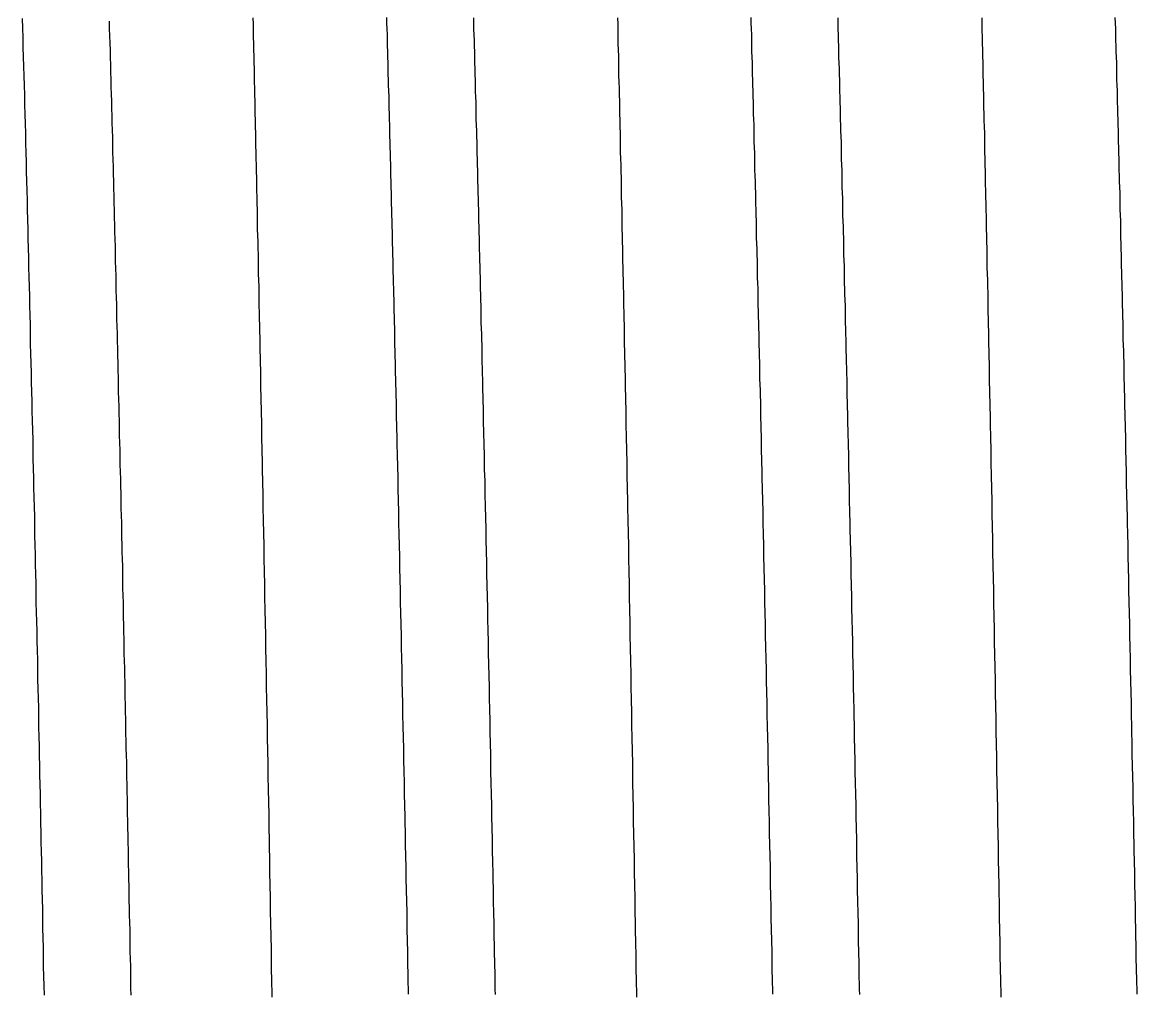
# Model space of a CAD drawing. Header units: millimetres. Extents: x 0 to 3800, y -67 to 2530.
# Drawn here: x 2234.357 to 2239.068, y 901.015 to 905.121 of the extents above; entities that cross this region are included whole.
import ezdxf

# ---------------------------------------------------------------- set-up
doc = ezdxf.new("R2010")
doc.units = ezdxf.units.MM
doc.layers.add('내부선 및 부속', color=4, linetype='Continuous')

msp = doc.modelspace()

# ---------------------------------------------------------------- linework, layer by layer
at = {"layer": '내부선 및 부속', "linetype": 'Continuous', "flags": 128}
for points in [[(2234.3568, 905.1377), (2234.3578, 905.0967), (2234.3588, 905.0567), (2234.3598, 905.0157), (2234.3608, 904.9757), (2234.3618, 904.9347), (2234.3638, 904.8947), (2234.3648, 904.8537), (2234.3658, 904.8137), (2234.3668, 904.7727), (2234.3678, 904.7327), (2234.3688, 904.6917), (2234.3698, 904.6517), (2234.3708, 904.6107), (2234.3718, 904.5707), (2234.3728, 904.5297), (2234.3738, 904.4897), (2234.3748, 904.4497), (2234.3758, 904.4087), (2234.3768, 904.3687), (2234.3778, 904.3277), (2234.3788, 904.2877), (2234.3798, 904.2467), (2234.3808, 904.2067), (2234.3818, 904.1657), (2234.3828, 904.1257), (2234.3838, 904.0847), (2234.3848, 904.0447), (2234.3858, 904.0037), (2234.3858, 904.0037), (2234.3868, 903.9637), (2234.3878, 903.9227), (2234.3888, 903.8827), (2234.3898, 903.8417), (2234.3898, 903.8017), (2234.3908, 903.7607), (2234.3918, 903.7207), (2234.3928, 903.6797), (2234.3938, 903.6397), (2234.3948, 903.5997), (2234.3958, 903.5587), (2234.3968, 903.5187), (2234.3978, 903.4777), (2234.3988, 903.4377), (2234.3998, 903.3967), (2234.4008, 903.3567), (2234.4008, 903.3157), (2234.4018, 903.2757), (2234.4028, 903.2347), (2234.4038, 903.1947), (2234.4048, 903.1537), (2234.4058, 903.1137), (2234.4068, 903.0727), (2234.4078, 903.0327), (2234.4088, 902.9917), (2234.4088, 902.9517), (2234.4098, 902.9107), (2234.4108, 902.8707), (2234.4118, 902.8297), (2234.4128, 902.7897), (2234.4138, 902.7487), (2234.4148, 902.7087), (2234.4148, 902.6677), (2234.4158, 902.6277), (2234.4168, 902.5877), (2234.4178, 902.5467), (2234.4188, 902.5067), (2234.4198, 902.4657), (2234.4208, 902.4257), (2234.4208, 902.3847), (2234.4218, 902.3447), (2234.4228, 902.3037), (2234.4238, 902.2637), (2234.4248, 902.2227), (2234.4258, 902.1827), (2234.4258, 902.1417), (2234.4268, 902.1017), (2234.4278, 902.0607), (2234.4288, 902.0207), (2234.4298, 901.9797), (2234.4298, 901.9397), (2234.4308, 901.8987), (2234.4318, 901.8587), (2234.4328, 901.8177), (2234.4338, 901.7777), (2234.4338, 901.7367), (2234.4348, 901.6967), (2234.4358, 901.6557), (2234.4368, 901.6157), (2234.4378, 901.5757), (2234.4378, 901.5347), (2234.4388, 901.4947), (2234.4398, 901.4537), (2234.4408, 901.4137), (2234.4418, 901.3727), (2234.4418, 901.3327), (2234.4428, 901.2917), (2234.4438, 901.2517), (2234.4448, 901.2107), (2234.4458, 901.1707), (2234.4458, 901.1297), (2234.4468, 901.0897), (2234.4478, 901.0487), (2234.4488, 901.0087)], [(2234.7248, 905.1257), (2234.7248, 905.0947), (2234.7258, 905.0637), (2234.7268, 905.0327), (2234.7278, 905.0027), (2234.7278, 905.0027), (2234.7288, 904.9717), (2234.7298, 904.9407), (2234.7298, 904.9107), (2234.7308, 904.8797), (2234.7318, 904.8487), (2234.7328, 904.8177), (2234.7338, 904.7877), (2234.7338, 904.7567), (2234.7348, 904.7257), (2234.7358, 904.6957), (2234.7368, 904.6647), (2234.7378, 904.6337), (2234.7378, 904.6027), (2234.7388, 904.5727), (2234.7398, 904.5417), (2234.7408, 904.5107), (2234.7408, 904.4797), (2234.7418, 904.4497), (2234.7428, 904.4187), (2234.7438, 904.3877), (2234.7438, 904.3577), (2234.7448, 904.3267), (2234.7458, 904.2957), (2234.7468, 904.2647), (2234.7468, 904.2347), (2234.7478, 904.2037), (2234.7488, 904.1727), (2234.7498, 904.1427), (2234.7498, 904.1117), (2234.7508, 904.0807), (2234.7518, 904.0497), (2234.7528, 904.0197), (2234.7528, 903.9887), (2234.7538, 903.9577), (2234.7548, 903.9277), (2234.7558, 903.8967), (2234.7558, 903.8657), (2234.7568, 903.8347), (2234.7578, 903.8047), (2234.7578, 903.7737), (2234.7588, 903.7427), (2234.7598, 903.7117), (2234.7608, 903.6817), (2234.7608, 903.6507), (2234.7618, 903.6197), (2234.7628, 903.5897), (2234.7628, 903.5587), (2234.7638, 903.5277), (2234.7648, 903.4967), (2234.7648, 903.4667), (2234.7658, 903.4357), (2234.7668, 903.4047), (2234.7668, 903.3747), (2234.7678, 903.3437), (2234.7688, 903.3127), (2234.7698, 903.2817), (2234.7698, 903.2517), (2234.7708, 903.2207), (2234.7718, 903.1897), (2234.7718, 903.1587), (2234.7728, 903.1287), (2234.7738, 903.0977), (2234.7738, 903.0667), (2234.7748, 903.0367), (2234.7758, 903.0057), (2234.7758, 902.9747), (2234.7768, 902.9437), (2234.7778, 902.9137), (2234.7778, 902.8827), (2234.7788, 902.8517), (2234.7798, 902.8217), (2234.7798, 902.7907), (2234.7808, 902.7597), (2234.7808, 902.7287), (2234.7818, 902.6987), (2234.7828, 902.6677), (2234.7828, 902.6367), (2234.7838, 902.6057), (2234.7848, 902.5757), (2234.7848, 902.5447), (2234.7858, 902.5137), (2234.7868, 902.4837), (2234.7868, 902.4527), (2234.7878, 902.4217), (2234.7888, 902.3907), (2234.7888, 902.3607), (2234.7898, 902.3297), (2234.7898, 902.2987), (2234.7908, 902.2677), (2234.7918, 902.2377), (2234.7918, 902.2067), (2234.7928, 902.1757), (2234.7938, 902.1457), (2234.7938, 902.1147), (2234.7948, 902.0837), (2234.7948, 902.0527), (2234.7958, 902.0227), (2234.7968, 901.9917), (2234.7968, 901.9607), (2234.7978, 901.9307), (2234.7978, 901.9307), (2234.7988, 901.8997), (2234.7988, 901.8687), (2234.7998, 901.8377), (2234.7998, 901.8077), (2234.8008, 901.7767), (2234.8018, 901.7457), (2234.8018, 901.7147), (2234.8028, 901.6847), (2234.8028, 901.6537), (2234.8038, 901.6227), (2234.8048, 901.5927), (2234.8048, 901.5617), (2234.8058, 901.5307), (2234.8058, 901.4997), (2234.8068, 901.4697), (2234.8078, 901.4387), (2234.8078, 901.4077), (2234.8088, 901.3777), (2234.8088, 901.3467), (2234.8098, 901.3157), (2234.8108, 901.2847), (2234.8108, 901.2547), (2234.8118, 901.2237), (2234.8118, 901.1927), (2234.8128, 901.1617), (2234.8138, 901.1317), (2234.8138, 901.1007), (2234.8148, 901.0697), (2234.8148, 901.0397), (2234.8158, 901.0087)], [(2235.4128, 901.0007), (2235.4128, 901.0277), (2235.4118, 901.0547), (2235.4118, 901.0817), (2235.4108, 901.1087), (2235.4108, 901.1357), (2235.4108, 901.1627), (2235.4098, 901.1897), (2235.4098, 901.2167), (2235.4088, 901.2437), (2235.4088, 901.2707), (2235.4078, 901.2977), (2235.4078, 901.3247), (2235.4068, 901.3517), (2235.4068, 901.3787), (2235.4058, 901.4057), (2235.4058, 901.4337), (2235.4048, 901.4607), (2235.4048, 901.4877), (2235.4038, 901.5147), (2235.4038, 901.5417), (2235.4028, 901.5687), (2235.4028, 901.5957), (2235.4018, 901.6227), (2235.4018, 901.6497), (2235.4018, 901.6767), (2235.4008, 901.7037), (2235.4008, 901.7307), (2235.3998, 901.7577), (2235.3998, 901.7847), (2235.3988, 901.8117), (2235.3988, 901.8387), (2235.3978, 901.8657), (2235.3978, 901.8927), (2235.3968, 901.9207), (2235.3968, 901.9477), (2235.3958, 901.9747), (2235.3958, 902.0017), (2235.3948, 902.0287), (2235.3948, 902.0557), (2235.3938, 902.0827), (2235.3938, 902.1097), (2235.3928, 902.1367), (2235.3928, 902.1637), (2235.3918, 902.1907), (2235.3918, 902.2177), (2235.3908, 902.2447), (2235.3908, 902.2717), (2235.3898, 902.2987), (2235.3898, 902.3257), (2235.3888, 902.3527), (2235.3888, 902.3797), (2235.3878, 902.4077), (2235.3878, 902.4347), (2235.3868, 902.4617), (2235.3868, 902.4887), (2235.3858, 902.5157), (2235.3858, 902.5427), (2235.3848, 902.5697), (2235.3848, 902.5967), (2235.3838, 902.6237), (2235.3838, 902.6507), (2235.3828, 902.6777), (2235.3828, 902.7047), (2235.3818, 902.7317), (2235.3818, 902.7587), (2235.3808, 902.7857), (2235.3808, 902.8127), (2235.3798, 902.8397), (2235.3798, 902.8667), (2235.3788, 902.8937), (2235.3788, 902.9217), (2235.3778, 902.9487), (2235.3778, 902.9757), (2235.3768, 903.0027), (2235.3768, 903.0297), (2235.3758, 903.0567), (2235.3758, 903.0837), (2235.3748, 903.1107), (2235.3748, 903.1377), (2235.3738, 903.1647), (2235.3738, 903.1917), (2235.3728, 903.2187), (2235.3728, 903.2457), (2235.3718, 903.2727), (2235.3708, 903.2997), (2235.3708, 903.3267), (2235.3698, 903.3537), (2235.3698, 903.3807), (2235.3688, 903.4087), (2235.3688, 903.4357), (2235.3678, 903.4627), (2235.3678, 903.4897), (2235.3668, 903.5167), (2235.3668, 903.5437), (2235.3658, 903.5707), (2235.3658, 903.5977), (2235.3648, 903.6247), (2235.3648, 903.6247), (2235.3648, 903.6517), (2235.3638, 903.6787), (2235.3638, 903.7057), (2235.3628, 903.7327), (2235.3618, 903.7597), (2235.3618, 903.7867), (2235.3608, 903.8137), (2235.3608, 903.8407), (2235.3598, 903.8677), (2235.3598, 903.8947), (2235.3588, 903.9227), (2235.3588, 903.9497), (2235.3578, 903.9767), (2235.3578, 904.0037), (2235.3568, 904.0307), (2235.3558, 904.0577), (2235.3558, 904.0847), (2235.3548, 904.1117), (2235.3548, 904.1387), (2235.3538, 904.1657), (2235.3538, 904.1927), (2235.3528, 904.2197), (2235.3518, 904.2467), (2235.3518, 904.2737), (2235.3508, 904.3007), (2235.3508, 904.3277), (2235.3498, 904.3547), (2235.3498, 904.3817), (2235.3488, 904.4097), (2235.3488, 904.4367), (2235.3478, 904.4637), (2235.3468, 904.4907), (2235.3468, 904.5177), (2235.3458, 904.5447), (2235.3458, 904.5717), (2235.3448, 904.5987), (2235.3438, 904.6257), (2235.3438, 904.6527), (2235.3428, 904.6797), (2235.3428, 904.7067), (2235.3418, 904.7337), (2235.3418, 904.7607), (2235.3408, 904.7877), (2235.3398, 904.8147), (2235.3398, 904.8417), (2235.3388, 904.8687), (2235.3388, 904.8957), (2235.3378, 904.9237), (2235.3368, 904.9507), (2235.3368, 904.9777), (2235.3358, 905.0047), (2235.3358, 905.0317), (2235.3348, 905.0587), (2235.3338, 905.0857), (2235.3338, 905.1127), (2235.3328, 905.1397)], [(2235.8968, 905.1407), (2235.8968, 905.1167), (2235.8978, 905.0927), (2235.8988, 905.0687), (2235.8988, 905.0447), (2235.8998, 905.0217), (2235.9008, 904.9977), (2235.9008, 904.9737), (2235.9018, 904.9497), (2235.9028, 904.9257), (2235.9028, 904.9017), (2235.9038, 904.8777), (2235.9038, 904.8547), (2235.9048, 904.8307), (2235.9058, 904.8067), (2235.9058, 904.7827), (2235.9068, 904.7587), (2235.9078, 904.7347), (2235.9078, 904.7107), (2235.9088, 904.6877), (2235.9088, 904.6637), (2235.9098, 904.6397), (2235.9108, 904.6157), (2235.9108, 904.5917), (2235.9118, 904.5677), (2235.9118, 904.5437), (2235.9128, 904.5207), (2235.9138, 904.4967), (2235.9138, 904.4727), (2235.9148, 904.4487), (2235.9148, 904.4247), (2235.9158, 904.4007), (2235.9168, 904.3767), (2235.9168, 904.3537), (2235.9178, 904.3297), (2235.9178, 904.3057), (2235.9188, 904.2817), (2235.9188, 904.2577), (2235.9198, 904.2337), (2235.9208, 904.2097), (2235.9208, 904.1857), (2235.9218, 904.1627), (2235.9218, 904.1387), (2235.9228, 904.1147), (2235.9228, 904.0907), (2235.9238, 904.0667), (2235.9248, 904.0427), (2235.9248, 904.0187), (2235.9258, 903.9957), (2235.9258, 903.9717), (2235.9268, 903.9477), (2235.9268, 903.9237), (2235.9278, 903.8997), (2235.9288, 903.8757), (2235.9288, 903.8517), (2235.9298, 903.8287), (2235.9298, 903.8047), (2235.9308, 903.7807), (2235.9308, 903.7567), (2235.9318, 903.7327), (2235.9318, 903.7087), (2235.9328, 903.6847), (2235.9338, 903.6617), (2235.9338, 903.6377), (2235.9348, 903.6137), (2235.9348, 903.5897), (2235.9358, 903.5657), (2235.9358, 903.5417), (2235.9368, 903.5177), (2235.9368, 903.4937), (2235.9378, 903.4707), (2235.9378, 903.4467), (2235.9388, 903.4227), (2235.9388, 903.3987), (2235.9398, 903.3747), (2235.9408, 903.3507), (2235.9408, 903.3267), (2235.9418, 903.3037), (2235.9418, 903.2797), (2235.9418, 903.2797), (2235.9428, 903.2557), (2235.9428, 903.2317), (2235.9438, 903.2077), (2235.9438, 903.1837), (2235.9448, 903.1597), (2235.9448, 903.1367), (2235.9458, 903.1127), (2235.9458, 903.0887), (2235.9468, 903.0647), (2235.9468, 903.0407), (2235.9478, 903.0167), (2235.9478, 902.9927), (2235.9488, 902.9697), (2235.9488, 902.9457), (2235.9498, 902.9217), (2235.9498, 902.8977), (2235.9508, 902.8737), (2235.9508, 902.8497), (2235.9518, 902.8257), (2235.9518, 902.8017), (2235.9528, 902.7787), (2235.9528, 902.7547), (2235.9538, 902.7307), (2235.9538, 902.7067), (2235.9548, 902.6827), (2235.9548, 902.6587), (2235.9558, 902.6347), (2235.9558, 902.6117), (2235.9568, 902.5877), (2235.9568, 902.5637), (2235.9578, 902.5397), (2235.9578, 902.5157), (2235.9588, 902.4917), (2235.9588, 902.4677), (2235.9598, 902.4447), (2235.9598, 902.4207), (2235.9608, 902.3967), (2235.9608, 902.3727), (2235.9618, 902.3487), (2235.9618, 902.3247), (2235.9628, 902.3007), (2235.9628, 902.2777), (2235.9638, 902.2537), (2235.9638, 902.2297), (2235.9648, 902.2057), (2235.9648, 902.1817), (2235.9658, 902.1577), (2235.9658, 902.1337), (2235.9668, 902.1097), (2235.9668, 902.0867), (2235.9678, 902.0627), (2235.9678, 902.0387), (2235.9688, 902.0147), (2235.9688, 901.9907), (2235.9698, 901.9667), (2235.9698, 901.9427), (2235.9708, 901.9197), (2235.9708, 901.8957), (2235.9718, 901.8717), (2235.9718, 901.8477), (2235.9728, 901.8237), (2235.9728, 901.7997), (2235.9738, 901.7757), (2235.9738, 901.7527), (2235.9738, 901.7287), (2235.9748, 901.7047), (2235.9748, 901.6807), (2235.9758, 901.6567), (2235.9758, 901.6327), (2235.9768, 901.6087), (2235.9768, 901.5847), (2235.9778, 901.5617), (2235.9778, 901.5377), (2235.9788, 901.5137), (2235.9788, 901.4897), (2235.9798, 901.4657), (2235.9798, 901.4417), (2235.9808, 901.4177), (2235.9808, 901.3947), (2235.9818, 901.3707), (2235.9818, 901.3467), (2235.9818, 901.3227), (2235.9828, 901.2987), (2235.9828, 901.2747), (2235.9838, 901.2507), (2235.9838, 901.2277), (2235.9848, 901.2037), (2235.9848, 901.1797), (2235.9858, 901.1557), (2235.9858, 901.1317), (2235.9868, 901.1077), (2235.9868, 901.0837), (2235.9868, 901.0597), (2235.9878, 901.0367), (2235.9878, 901.0127)], [(2236.2638, 905.1397), (2236.2648, 905.1157), (2236.2648, 905.0917), (2236.2658, 905.0677), (2236.2668, 905.0437), (2236.2668, 905.0197), (2236.2678, 904.9967), (2236.2688, 904.9727), (2236.2688, 904.9487), (2236.2698, 904.9247), (2236.2698, 904.9007), (2236.2708, 904.8767), (2236.2718, 904.8527), (2236.2718, 904.8287), (2236.2728, 904.8057), (2236.2738, 904.7817), (2236.2738, 904.7577), (2236.2748, 904.7337), (2236.2748, 904.7097), (2236.2758, 904.6857), (2236.2768, 904.6617), (2236.2768, 904.6387), (2236.2778, 904.6147), (2236.2778, 904.5907), (2236.2788, 904.5667), (2236.2798, 904.5427), (2236.2798, 904.5187), (2236.2808, 904.4947), (2236.2808, 904.4717), (2236.2818, 904.4477), (2236.2828, 904.4237), (2236.2828, 904.3997), (2236.2838, 904.3757), (2236.2838, 904.3517), (2236.2848, 904.3277), (2236.2858, 904.3047), (2236.2858, 904.2807), (2236.2868, 904.2567), (2236.2868, 904.2327), (2236.2878, 904.2087), (2236.2878, 904.1847), (2236.2888, 904.1607), (2236.2898, 904.1377), (2236.2898, 904.1137), (2236.2908, 904.0897), (2236.2908, 904.0657), (2236.2918, 904.0417), (2236.2918, 904.0177), (2236.2928, 903.9937), (2236.2938, 903.9707), (2236.2938, 903.9467), (2236.2948, 903.9227), (2236.2948, 903.8987), (2236.2958, 903.8747), (2236.2958, 903.8507), (2236.2968, 903.8267), (2236.2978, 903.8027), (2236.2978, 903.7797), (2236.2988, 903.7557), (2236.2988, 903.7317), (2236.2998, 903.7077), (2236.2998, 903.6837), (2236.3008, 903.6597), (2236.3008, 903.6357), (2236.3018, 903.6127), (2236.3018, 903.5887), (2236.3028, 903.5647), (2236.3038, 903.5407), (2236.3038, 903.5167), (2236.3048, 903.4927), (2236.3048, 903.4687), (2236.3058, 903.4457), (2236.3058, 903.4217), (2236.3068, 903.3977), (2236.3068, 903.3737), (2236.3078, 903.3497), (2236.3078, 903.3257), (2236.3088, 903.3017), (2236.3088, 903.3017), (2236.3088, 903.2787), (2236.3098, 903.2547), (2236.3098, 903.2307), (2236.3108, 903.2067), (2236.3118, 903.1827), (2236.3118, 903.1587), (2236.3128, 903.1347), (2236.3128, 903.1107), (2236.3138, 903.0877), (2236.3138, 903.0637), (2236.3148, 903.0397), (2236.3148, 903.0157), (2236.3158, 902.9917), (2236.3158, 902.9677), (2236.3168, 902.9437), (2236.3168, 902.9207), (2236.3178, 902.8967), (2236.3178, 902.8727), (2236.3188, 902.8487), (2236.3188, 902.8247), (2236.3198, 902.8007), (2236.3198, 902.7767), (2236.3208, 902.7537), (2236.3208, 902.7297), (2236.3218, 902.7057), (2236.3218, 902.6817), (2236.3228, 902.6577), (2236.3228, 902.6337), (2236.3238, 902.6097), (2236.3238, 902.5857), (2236.3248, 902.5627), (2236.3248, 902.5387), (2236.3258, 902.5147), (2236.3258, 902.4907), (2236.3268, 902.4667), (2236.3268, 902.4427), (2236.3278, 902.4187), (2236.3278, 902.3957), (2236.3288, 902.3717), (2236.3288, 902.3477), (2236.3298, 902.3237), (2236.3298, 902.2997), (2236.3308, 902.2757), (2236.3308, 902.2517), (2236.3318, 902.2287), (2236.3318, 902.2047), (2236.3328, 902.1807), (2236.3328, 902.1567), (2236.3338, 902.1327), (2236.3338, 902.1087), (2236.3348, 902.0847), (2236.3348, 902.0617), (2236.3358, 902.0377), (2236.3358, 902.0137), (2236.3368, 901.9897), (2236.3368, 901.9657), (2236.3368, 901.9417), (2236.3378, 901.9177), (2236.3378, 901.8937), (2236.3388, 901.8707), (2236.3388, 901.8467), (2236.3398, 901.8227), (2236.3398, 901.7987), (2236.3408, 901.7747), (2236.3408, 901.7507), (2236.3418, 901.7267), (2236.3418, 901.7037), (2236.3428, 901.6797), (2236.3428, 901.6557), (2236.3438, 901.6317), (2236.3438, 901.6077), (2236.3448, 901.5837), (2236.3448, 901.5597), (2236.3458, 901.5367), (2236.3458, 901.5127), (2236.3458, 901.4887), (2236.3468, 901.4647), (2236.3468, 901.4407), (2236.3478, 901.4167), (2236.3478, 901.3927), (2236.3488, 901.3687), (2236.3488, 901.3457), (2236.3498, 901.3217), (2236.3498, 901.2977), (2236.3508, 901.2737), (2236.3508, 901.2497), (2236.3518, 901.2257), (2236.3518, 901.2017), (2236.3518, 901.1787), (2236.3528, 901.1547), (2236.3528, 901.1307), (2236.3538, 901.1067), (2236.3538, 901.0827), (2236.3548, 901.0587), (2236.3548, 901.0347), (2236.3558, 901.0117)], [(2236.8728, 905.1397), (2236.8738, 905.1127), (2236.8738, 905.0857), (2236.8748, 905.0587), (2236.8748, 905.0317), (2236.8758, 905.0047), (2236.8768, 904.9777), (2236.8768, 904.9507), (2236.8778, 904.9237), (2236.8778, 904.8957), (2236.8788, 904.8687), (2236.8798, 904.8417), (2236.8798, 904.8147), (2236.8808, 904.7877), (2236.8808, 904.7607), (2236.8818, 904.7337), (2236.8828, 904.7067), (2236.8828, 904.6797), (2236.8838, 904.6527), (2236.8838, 904.6257), (2236.8848, 904.5987), (2236.8848, 904.5717), (2236.8858, 904.5447), (2236.8868, 904.5177), (2236.8868, 904.4907), (2236.8878, 904.4637), (2236.8878, 904.4367), (2236.8888, 904.4097), (2236.8888, 904.3817), (2236.8898, 904.3547), (2236.8908, 904.3277), (2236.8908, 904.3007), (2236.8918, 904.2737), (2236.8918, 904.2467), (2236.8928, 904.2197), (2236.8928, 904.1927), (2236.8938, 904.1657), (2236.8948, 904.1387), (2236.8948, 904.1117), (2236.8958, 904.0847), (2236.8958, 904.0577), (2236.8968, 904.0307), (2236.8968, 904.0037), (2236.8978, 903.9767), (2236.8978, 903.9497), (2236.8988, 903.9227), (2236.8998, 903.8947), (2236.8998, 903.8677), (2236.9008, 903.8407), (2236.9008, 903.8137), (2236.9008, 903.8137), (2236.9018, 903.7867), (2236.9018, 903.7597), (2236.9028, 903.7327), (2236.9028, 903.7057), (2236.9038, 903.6787), (2236.9038, 903.6517), (2236.9048, 903.6247), (2236.9048, 903.5977), (2236.9058, 903.5707), (2236.9068, 903.5437), (2236.9068, 903.5167), (2236.9078, 903.4897), (2236.9078, 903.4627), (2236.9088, 903.4357), (2236.9088, 903.4087), (2236.9098, 903.3807), (2236.9098, 903.3537), (2236.9108, 903.3267), (2236.9108, 903.2997), (2236.9118, 903.2727), (2236.9118, 903.2457), (2236.9128, 903.2187), (2236.9128, 903.1917), (2236.9138, 903.1647), (2236.9138, 903.1377), (2236.9148, 903.1107), (2236.9148, 903.0837), (2236.9158, 903.0567), (2236.9168, 903.0297), (2236.9168, 903.0027), (2236.9178, 902.9757), (2236.9178, 902.9487), (2236.9188, 902.9217), (2236.9188, 902.8937), (2236.9198, 902.8667), (2236.9198, 902.8397), (2236.9208, 902.8127), (2236.9208, 902.7857), (2236.9218, 902.7587), (2236.9218, 902.7317), (2236.9228, 902.7047), (2236.9228, 902.6777), (2236.9238, 902.6507), (2236.9238, 902.6237), (2236.9248, 902.5967), (2236.9248, 902.5697), (2236.9258, 902.5427), (2236.9258, 902.5157), (2236.9268, 902.4887), (2236.9268, 902.4617), (2236.9278, 902.4347), (2236.9278, 902.4077), (2236.9288, 902.3797), (2236.9288, 902.3527), (2236.9298, 902.3257), (2236.9298, 902.2987), (2236.9308, 902.2717), (2236.9308, 902.2447), (2236.9318, 902.2177), (2236.9318, 902.1907), (2236.9328, 902.1637), (2236.9328, 902.1367), (2236.9338, 902.1097), (2236.9338, 902.0827), (2236.9348, 902.0557), (2236.9348, 902.0287), (2236.9358, 902.0017), (2236.9358, 901.9747), (2236.9368, 901.9477), (2236.9368, 901.9207), (2236.9368, 901.8927), (2236.9378, 901.8657), (2236.9378, 901.8387), (2236.9388, 901.8117), (2236.9388, 901.7847), (2236.9398, 901.7577), (2236.9398, 901.7307), (2236.9408, 901.7037), (2236.9408, 901.6767), (2236.9418, 901.6497), (2236.9418, 901.6227), (2236.9428, 901.5957), (2236.9428, 901.5687), (2236.9438, 901.5417), (2236.9438, 901.5147), (2236.9448, 901.4877), (2236.9448, 901.4607), (2236.9458, 901.4337), (2236.9458, 901.4057), (2236.9468, 901.3787), (2236.9468, 901.3517), (2236.9478, 901.3247), (2236.9478, 901.2977), (2236.9478, 901.2707), (2236.9488, 901.2437), (2236.9488, 901.2167), (2236.9498, 901.1897), (2236.9498, 901.1627), (2236.9508, 901.1357), (2236.9508, 901.1087), (2236.9508, 901.1087), (2236.9518, 901.0817), (2236.9518, 901.0547), (2236.9528, 901.0277), (2236.9528, 901.0007)], [(2237.4368, 905.1407), (2237.4368, 905.1167), (2237.4378, 905.0927), (2237.4388, 905.0687), (2237.4388, 905.0447), (2237.4398, 905.0217), (2237.4398, 904.9977), (2237.4408, 904.9737), (2237.4418, 904.9497), (2237.4418, 904.9257), (2237.4428, 904.9017), (2237.4438, 904.8777), (2237.4438, 904.8547), (2237.4448, 904.8307), (2237.4448, 904.8067), (2237.4458, 904.7827), (2237.4468, 904.7587), (2237.4468, 904.7347), (2237.4478, 904.7107), (2237.4488, 904.6877), (2237.4488, 904.6637), (2237.4498, 904.6397), (2237.4498, 904.6157), (2237.4508, 904.5917), (2237.4518, 904.5677), (2237.4518, 904.5437), (2237.4528, 904.5207), (2237.4528, 904.4967), (2237.4538, 904.4727), (2237.4548, 904.4487), (2237.4548, 904.4247), (2237.4558, 904.4007), (2237.4558, 904.3767), (2237.4568, 904.3527), (2237.4578, 904.3297), (2237.4578, 904.3057), (2237.4588, 904.2817), (2237.4588, 904.2577), (2237.4598, 904.2337), (2237.4598, 904.2097), (2237.4608, 904.1857), (2237.4618, 904.1627), (2237.4618, 904.1387), (2237.4628, 904.1147), (2237.4628, 904.0907), (2237.4638, 904.0667), (2237.4638, 904.0427), (2237.4648, 904.0187), (2237.4658, 903.9957), (2237.4658, 903.9717), (2237.4668, 903.9477), (2237.4668, 903.9237), (2237.4678, 903.8997), (2237.4678, 903.8757), (2237.4688, 903.8517), (2237.4688, 903.8287), (2237.4698, 903.8047), (2237.4708, 903.7807), (2237.4708, 903.7567), (2237.4718, 903.7327), (2237.4718, 903.7087), (2237.4728, 903.6847), (2237.4728, 903.6617), (2237.4738, 903.6377), (2237.4738, 903.6137), (2237.4748, 903.5897), (2237.4758, 903.5657), (2237.4758, 903.5417), (2237.4768, 903.5177), (2237.4768, 903.4937), (2237.4778, 903.4707), (2237.4778, 903.4467), (2237.4788, 903.4227), (2237.4788, 903.3987), (2237.4798, 903.3747), (2237.4798, 903.3507), (2237.4808, 903.3267), (2237.4808, 903.3037), (2237.4818, 903.2797), (2237.4818, 903.2797), (2237.4818, 903.2557), (2237.4828, 903.2317), (2237.4838, 903.2077), (2237.4838, 903.1837), (2237.4848, 903.1597), (2237.4848, 903.1367), (2237.4858, 903.1127), (2237.4858, 903.0887), (2237.4868, 903.0647), (2237.4868, 903.0407), (2237.4878, 903.0167), (2237.4878, 902.9927), (2237.4888, 902.9697), (2237.4888, 902.9457), (2237.4898, 902.9217), (2237.4898, 902.8977), (2237.4908, 902.8737), (2237.4908, 902.8497), (2237.4918, 902.8257), (2237.4918, 902.8017), (2237.4928, 902.7787), (2237.4928, 902.7547), (2237.4938, 902.7307), (2237.4938, 902.7067), (2237.4948, 902.6827), (2237.4948, 902.6587), (2237.4958, 902.6347), (2237.4958, 902.6117), (2237.4968, 902.5877), (2237.4968, 902.5637), (2237.4978, 902.5397), (2237.4978, 902.5157), (2237.4988, 902.4917), (2237.4988, 902.4677), (2237.4998, 902.4447), (2237.4998, 902.4207), (2237.5008, 902.3967), (2237.5008, 902.3727), (2237.5018, 902.3487), (2237.5018, 902.3247), (2237.5028, 902.3007), (2237.5028, 902.2777), (2237.5038, 902.2537), (2237.5038, 902.2297), (2237.5048, 902.2057), (2237.5048, 902.1817), (2237.5058, 902.1577), (2237.5058, 902.1337), (2237.5068, 902.1097), (2237.5068, 902.0867), (2237.5078, 902.0627), (2237.5078, 902.0387), (2237.5088, 902.0147), (2237.5088, 901.9907), (2237.5098, 901.9667), (2237.5098, 901.9427), (2237.5098, 901.9197), (2237.5108, 901.8957), (2237.5108, 901.8717), (2237.5118, 901.8477), (2237.5118, 901.8237), (2237.5128, 901.7997), (2237.5128, 901.7757), (2237.5138, 901.7527), (2237.5138, 901.7287), (2237.5148, 901.7047), (2237.5148, 901.6807), (2237.5158, 901.6567), (2237.5158, 901.6327), (2237.5168, 901.6087), (2237.5168, 901.5847), (2237.5178, 901.5617), (2237.5178, 901.5377), (2237.5188, 901.5137), (2237.5188, 901.4897), (2237.5188, 901.4657), (2237.5198, 901.4417), (2237.5198, 901.4177), (2237.5208, 901.3947), (2237.5208, 901.3707), (2237.5218, 901.3467), (2237.5218, 901.3227), (2237.5228, 901.2987), (2237.5228, 901.2747), (2237.5238, 901.2507), (2237.5238, 901.2277), (2237.5248, 901.2037), (2237.5248, 901.1797), (2237.5248, 901.1557), (2237.5258, 901.1317), (2237.5258, 901.1077), (2237.5268, 901.0837), (2237.5268, 901.0597), (2237.5278, 901.0367), (2237.5278, 901.0127)], [(2237.8038, 905.1397), (2237.8048, 905.1157), (2237.8048, 905.0917), (2237.8058, 905.0677), (2237.8058, 905.0437), (2237.8068, 905.0197), (2237.8078, 904.9957), (2237.8078, 904.9727), (2237.8088, 904.9487), (2237.8098, 904.9247), (2237.8098, 904.9007), (2237.8108, 904.8767), (2237.8118, 904.8527), (2237.8118, 904.8287), (2237.8128, 904.8057), (2237.8128, 904.7817), (2237.8138, 904.7577), (2237.8148, 904.7337), (2237.8148, 904.7097), (2237.8158, 904.6857), (2237.8158, 904.6617), (2237.8168, 904.6387), (2237.8178, 904.6147), (2237.8178, 904.5907), (2237.8188, 904.5667), (2237.8188, 904.5427), (2237.8198, 904.5187), (2237.8208, 904.4947), (2237.8208, 904.4717), (2237.8218, 904.4477), (2237.8218, 904.4237), (2237.8228, 904.3997), (2237.8238, 904.3757), (2237.8238, 904.3517), (2237.8248, 904.3277), (2237.8248, 904.3047), (2237.8258, 904.2807), (2237.8268, 904.2567), (2237.8268, 904.2327), (2237.8278, 904.2087), (2237.8278, 904.1847), (2237.8288, 904.1607), (2237.8288, 904.1377), (2237.8298, 904.1137), (2237.8308, 904.0897), (2237.8308, 904.0657), (2237.8318, 904.0417), (2237.8318, 904.0177), (2237.8328, 903.9937), (2237.8328, 903.9697), (2237.8338, 903.9467), (2237.8348, 903.9227), (2237.8348, 903.8987), (2237.8358, 903.8747), (2237.8358, 903.8507), (2237.8368, 903.8267), (2237.8368, 903.8027), (2237.8378, 903.7797), (2237.8378, 903.7557), (2237.8388, 903.7317), (2237.8398, 903.7077), (2237.8398, 903.6837), (2237.8408, 903.6597), (2237.8408, 903.6357), (2237.8418, 903.6127), (2237.8418, 903.5887), (2237.8428, 903.5647), (2237.8428, 903.5407), (2237.8438, 903.5167), (2237.8438, 903.4927), (2237.8448, 903.4687), (2237.8458, 903.4457), (2237.8458, 903.4217), (2237.8468, 903.3977), (2237.8468, 903.3737), (2237.8478, 903.3497), (2237.8478, 903.3257), (2237.8488, 903.3017), (2237.8488, 903.3017), (2237.8488, 903.2787), (2237.8498, 903.2547), (2237.8498, 903.2307), (2237.8508, 903.2067), (2237.8508, 903.1827), (2237.8518, 903.1587), (2237.8518, 903.1347), (2237.8528, 903.1107), (2237.8528, 903.0877), (2237.8538, 903.0637), (2237.8538, 903.0397), (2237.8548, 903.0157), (2237.8548, 902.9917), (2237.8558, 902.9677), (2237.8568, 902.9437), (2237.8568, 902.9207), (2237.8578, 902.8967), (2237.8578, 902.8727), (2237.8588, 902.8487), (2237.8588, 902.8247), (2237.8598, 902.8007), (2237.8598, 902.7767), (2237.8608, 902.7537), (2237.8608, 902.7297), (2237.8618, 902.7057), (2237.8618, 902.6817), (2237.8628, 902.6577), (2237.8628, 902.6337), (2237.8638, 902.6097), (2237.8638, 902.5857), (2237.8648, 902.5627), (2237.8648, 902.5387), (2237.8658, 902.5147), (2237.8658, 902.4907), (2237.8668, 902.4667), (2237.8668, 902.4427), (2237.8678, 902.4187), (2237.8678, 902.3957), (2237.8688, 902.3717), (2237.8688, 902.3477), (2237.8698, 902.3237), (2237.8698, 902.2997), (2237.8708, 902.2757), (2237.8708, 902.2517), (2237.8718, 902.2287), (2237.8718, 902.2047), (2237.8718, 902.1807), (2237.8728, 902.1567), (2237.8728, 902.1327), (2237.8738, 902.1087), (2237.8738, 902.0847), (2237.8748, 902.0617), (2237.8748, 902.0377), (2237.8758, 902.0137), (2237.8758, 901.9897), (2237.8768, 901.9657), (2237.8768, 901.9417), (2237.8778, 901.9177), (2237.8778, 901.8937), (2237.8788, 901.8707), (2237.8788, 901.8467), (2237.8798, 901.8227), (2237.8798, 901.7987), (2237.8808, 901.7747), (2237.8808, 901.7507), (2237.8818, 901.7267), (2237.8818, 901.7037), (2237.8828, 901.6797), (2237.8828, 901.6557), (2237.8828, 901.6317), (2237.8838, 901.6077), (2237.8838, 901.5837), (2237.8848, 901.5597), (2237.8848, 901.5367), (2237.8858, 901.5127), (2237.8858, 901.4887), (2237.8868, 901.4647), (2237.8868, 901.4407), (2237.8878, 901.4167), (2237.8878, 901.3927), (2237.8888, 901.3687), (2237.8888, 901.3457), (2237.8898, 901.3217), (2237.8898, 901.2977), (2237.8898, 901.2737), (2237.8908, 901.2497), (2237.8908, 901.2257), (2237.8918, 901.2017), (2237.8918, 901.1787), (2237.8928, 901.1547), (2237.8928, 901.1307), (2237.8938, 901.1067), (2237.8938, 901.0827), (2237.8948, 901.0587), (2237.8948, 901.0347), (2237.8958, 901.0117)], [(2238.4128, 905.1397), (2238.4128, 905.1127), (2238.4138, 905.0857), (2238.4148, 905.0587), (2238.4148, 905.0317), (2238.4158, 905.0047), (2238.4158, 904.9777), (2238.4168, 904.9507), (2238.4178, 904.9237), (2238.4178, 904.8957), (2238.4188, 904.8687), (2238.4188, 904.8417), (2238.4198, 904.8147), (2238.4208, 904.7877), (2238.4208, 904.7607), (2238.4218, 904.7337), (2238.4218, 904.7067), (2238.4228, 904.6797), (2238.4238, 904.6527), (2238.4238, 904.6257), (2238.4248, 904.5987), (2238.4248, 904.5717), (2238.4258, 904.5447), (2238.4258, 904.5177), (2238.4268, 904.4907), (2238.4278, 904.4637), (2238.4278, 904.4367), (2238.4288, 904.4087), (2238.4288, 904.3817), (2238.4298, 904.3547), (2238.4298, 904.3277), (2238.4308, 904.3007), (2238.4318, 904.2737), (2238.4318, 904.2467), (2238.4328, 904.2197), (2238.4328, 904.1927), (2238.4338, 904.1657), (2238.4338, 904.1387), (2238.4348, 904.1117), (2238.4348, 904.0847), (2238.4358, 904.0577), (2238.4368, 904.0307), (2238.4368, 904.0037), (2238.4378, 903.9767), (2238.4378, 903.9497), (2238.4388, 903.9227), (2238.4388, 903.8947), (2238.4398, 903.8677), (2238.4398, 903.8407), (2238.4408, 903.8137), (2238.4408, 903.8137), (2238.4418, 903.7867), (2238.4418, 903.7597), (2238.4428, 903.7327), (2238.4428, 903.7057), (2238.4438, 903.6787), (2238.4438, 903.6517), (2238.4448, 903.6247), (2238.4448, 903.5977), (2238.4458, 903.5707), (2238.4458, 903.5437), (2238.4468, 903.5167), (2238.4468, 903.4897), (2238.4478, 903.4627), (2238.4478, 903.4357), (2238.4488, 903.4087), (2238.4498, 903.3807), (2238.4498, 903.3537), (2238.4508, 903.3267), (2238.4508, 903.2997), (2238.4518, 903.2727), (2238.4518, 903.2457), (2238.4528, 903.2187), (2238.4528, 903.1917), (2238.4538, 903.1647), (2238.4538, 903.1377), (2238.4548, 903.1107), (2238.4548, 903.0837), (2238.4558, 903.0567), (2238.4558, 903.0297), (2238.4568, 903.0027), (2238.4568, 902.9757), (2238.4578, 902.9487), (2238.4578, 902.9217), (2238.4588, 902.8937), (2238.4588, 902.8667), (2238.4598, 902.8397), (2238.4598, 902.8127), (2238.4608, 902.7857), (2238.4608, 902.7587), (2238.4618, 902.7317), (2238.4618, 902.7047), (2238.4628, 902.6777), (2238.4628, 902.6507), (2238.4638, 902.6237), (2238.4638, 902.5967), (2238.4648, 902.5697), (2238.4648, 902.5427), (2238.4658, 902.5157), (2238.4658, 902.4887), (2238.4668, 902.4617), (2238.4668, 902.4347), (2238.4678, 902.4077), (2238.4678, 902.3797), (2238.4688, 902.3527), (2238.4688, 902.3257), (2238.4698, 902.2987), (2238.4698, 902.2717), (2238.4708, 902.2447), (2238.4708, 902.2177), (2238.4718, 902.1907), (2238.4718, 902.1637), (2238.4728, 902.1367), (2238.4728, 902.1097), (2238.4738, 902.0827), (2238.4738, 902.0557), (2238.4748, 902.0287), (2238.4748, 902.0017), (2238.4758, 901.9747), (2238.4758, 901.9477), (2238.4768, 901.9207), (2238.4768, 901.8927), (2238.4778, 901.8657), (2238.4778, 901.8387), (2238.4788, 901.8117), (2238.4788, 901.7847), (2238.4798, 901.7577), (2238.4798, 901.7307), (2238.4808, 901.7037), (2238.4808, 901.6767), (2238.4818, 901.6497), (2238.4818, 901.6227), (2238.4828, 901.5957), (2238.4828, 901.5687), (2238.4838, 901.5417), (2238.4838, 901.5147), (2238.4848, 901.4877), (2238.4848, 901.4607), (2238.4848, 901.4337), (2238.4858, 901.4057), (2238.4858, 901.3787), (2238.4868, 901.3517), (2238.4868, 901.3247), (2238.4878, 901.2977), (2238.4878, 901.2707), (2238.4888, 901.2437), (2238.4888, 901.2167), (2238.4898, 901.1897), (2238.4898, 901.1627), (2238.4908, 901.1357), (2238.4908, 901.1087), (2238.4908, 901.1087), (2238.4918, 901.0817), (2238.4918, 901.0547), (2238.4928, 901.0277), (2238.4928, 901.0007)], [(2238.9758, 905.1407), (2238.9768, 905.1167), (2238.9778, 905.0927), (2238.9778, 905.0687), (2238.9788, 905.0447), (2238.9798, 905.0217), (2238.9798, 904.9977), (2238.9808, 904.9737), (2238.9818, 904.9497), (2238.9818, 904.9257), (2238.9828, 904.9017), (2238.9828, 904.8777), (2238.9838, 904.8547), (2238.9848, 904.8307), (2238.9848, 904.8067), (2238.9858, 904.7827), (2238.9868, 904.7587), (2238.9868, 904.7347), (2238.9878, 904.7107), (2238.9878, 904.6877), (2238.9888, 904.6637), (2238.9898, 904.6397), (2238.9898, 904.6157), (2238.9908, 904.5917), (2238.9908, 904.5677), (2238.9918, 904.5437), (2238.9928, 904.5207), (2238.9928, 904.4967), (2238.9938, 904.4727), (2238.9938, 904.4487), (2238.9948, 904.4247), (2238.9958, 904.4007), (2238.9958, 904.3767), (2238.9968, 904.3527), (2238.9968, 904.3297), (2238.9978, 904.3057), (2238.9988, 904.2817), (2238.9988, 904.2577), (2238.9998, 904.2337), (2238.9998, 904.2097), (2239.0008, 904.1857), (2239.0008, 904.1627), (2239.0018, 904.1387), (2239.0028, 904.1147), (2239.0028, 904.0907), (2239.0038, 904.0667), (2239.0038, 904.0427), (2239.0048, 904.0187), (2239.0048, 903.9957), (2239.0058, 903.9717), (2239.0068, 903.9477), (2239.0068, 903.9237), (2239.0078, 903.8997), (2239.0078, 903.8757), (2239.0088, 903.8517), (2239.0088, 903.8287), (2239.0098, 903.8047), (2239.0098, 903.7807), (2239.0108, 903.7567), (2239.0118, 903.7327), (2239.0118, 903.7087), (2239.0128, 903.6847), (2239.0128, 903.6617), (2239.0138, 903.6377), (2239.0138, 903.6137), (2239.0148, 903.5897), (2239.0148, 903.5657), (2239.0158, 903.5417), (2239.0158, 903.5177), (2239.0168, 903.4937), (2239.0178, 903.4707), (2239.0178, 903.4467), (2239.0188, 903.4227), (2239.0188, 903.3987), (2239.0198, 903.3747), (2239.0198, 903.3507), (2239.0208, 903.3267), (2239.0208, 903.3037), (2239.0218, 903.2797), (2239.0218, 903.2797), (2239.0218, 903.2557), (2239.0228, 903.2317), (2239.0228, 903.2077), (2239.0238, 903.1837), (2239.0238, 903.1597), (2239.0248, 903.1367), (2239.0248, 903.1127), (2239.0258, 903.0887), (2239.0258, 903.0647), (2239.0268, 903.0407), (2239.0268, 903.0167), (2239.0278, 902.9927), (2239.0288, 902.9697), (2239.0288, 902.9457), (2239.0298, 902.9217), (2239.0298, 902.8977), (2239.0308, 902.8737), (2239.0308, 902.8497), (2239.0318, 902.8257), (2239.0318, 902.8017), (2239.0328, 902.7787), (2239.0328, 902.7547), (2239.0338, 902.7307), (2239.0338, 902.7067), (2239.0348, 902.6827), (2239.0348, 902.6587), (2239.0358, 902.6347), (2239.0358, 902.6117), (2239.0368, 902.5877), (2239.0368, 902.5637), (2239.0378, 902.5397), (2239.0378, 902.5157), (2239.0388, 902.4917), (2239.0388, 902.4677), (2239.0398, 902.4447), (2239.0398, 902.4207), (2239.0408, 902.3967), (2239.0408, 902.3727), (2239.0418, 902.3487), (2239.0418, 902.3247), (2239.0428, 902.3007), (2239.0428, 902.2777), (2239.0438, 902.2537), (2239.0438, 902.2297), (2239.0448, 902.2057), (2239.0448, 902.1817), (2239.0458, 902.1577), (2239.0458, 902.1337), (2239.0458, 902.1097), (2239.0468, 902.0867), (2239.0468, 902.0627), (2239.0478, 902.0387), (2239.0478, 902.0147), (2239.0488, 901.9907), (2239.0488, 901.9667), (2239.0498, 901.9427), (2239.0498, 901.9197), (2239.0508, 901.8957), (2239.0508, 901.8717), (2239.0518, 901.8477), (2239.0518, 901.8237), (2239.0528, 901.7997), (2239.0528, 901.7757), (2239.0538, 901.7527), (2239.0538, 901.7287), (2239.0548, 901.7047), (2239.0548, 901.6807), (2239.0558, 901.6567), (2239.0558, 901.6327), (2239.0558, 901.6087), (2239.0568, 901.5847), (2239.0568, 901.5617), (2239.0578, 901.5377), (2239.0578, 901.5137), (2239.0588, 901.4897), (2239.0588, 901.4657), (2239.0598, 901.4417), (2239.0598, 901.4177), (2239.0608, 901.3947), (2239.0608, 901.3707), (2239.0618, 901.3467), (2239.0618, 901.3227), (2239.0628, 901.2987), (2239.0628, 901.2747), (2239.0628, 901.2507), (2239.0638, 901.2277), (2239.0638, 901.2037), (2239.0648, 901.1797), (2239.0648, 901.1557), (2239.0658, 901.1317), (2239.0658, 901.1077), (2239.0668, 901.0837), (2239.0668, 901.0597), (2239.0678, 901.0367), (2239.0678, 901.0127)]]:
    msp.add_lwpolyline(points, dxfattribs=at)

doc.saveas('drawing.dxf')
